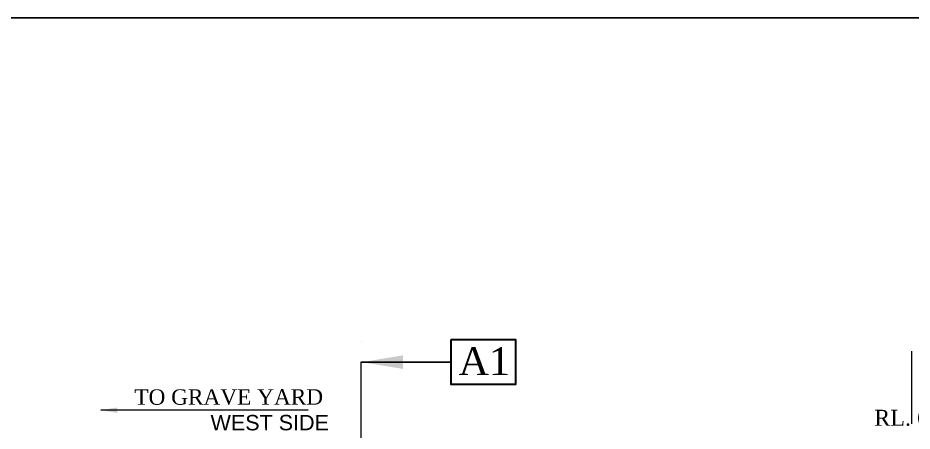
# Model space of a CAD drawing. Header units: millimetres. Extents: x 645430 to 1329725, y -477752 to 44877.
# Drawn here: x 850427 to 882929, y -180772 to -165751 of the extents above; entities that cross this region are included whole.
import ezdxf

# ---------------------------------------------------------------- set-up
doc = ezdxf.new("R2010")
doc.units = ezdxf.units.MM
doc.header["$LTSCALE"] = 250
doc.linetypes.add('ACAD_ISO10W100', pattern=[18, 12, -3, 0, -3])
doc.layers.add('centerline', color=105, linetype='ACAD_ISO10W100', lineweight=15)
doc.layers.add('Dimention', color=7, linetype='Continuous', lineweight=25)
doc.layers.add('Text', color=7, linetype='Continuous')
doc.layers.add('TXT', color=7, linetype='Continuous')
doc.styles.get("Standard").update_dxf_attribs({"font": 'times.ttf'})
doc.styles.add('TNR', font='times.ttf')
doc.dimstyles.get("Standard").update_dxf_attribs({"dimtxt": 0.5, "dimasz": 0.18, "dimexe": 0.18, "dimexo": 0.0625, "dimgap": 0.09, "dimtad": 0, "dimtih": 1, "dimtoh": 1, "dimdec": 4, "dimzin": 0, "dimdsep": 46, "dimtxsty": 'Standard', "dimcen": 0.09, "dimadec": 0, "dimazin": 0, "dimtfac": 1, "dimtdec": 4, "dimtofl": 0, "dimtmove": 0, "dimatfit": 3, "dimfxl": 1, "dimtolj": 1, "dimtzin": 0, "dimarcsym": 0})

msp = doc.modelspace()

# ---------------------------------------------------------------- linework, layer by layer
at = {"ltscale": 5}
msp.add_lwpolyline([(815976, -268069.1), (981956.8, -268069.1), (981956.8, -165750.5), (815976, -165750.5)], close=True, dxfattribs=at)
at = {"color": 5, "lineweight": 30, "elevation": 0}
msp.add_lwpolyline([(866179.9, -177445), (868507.6, -177445), (868507.6, -179082.8), (866179.9, -179082.8)], close=True, dxfattribs=at)
at = {"layer": 'centerline'}
for p, q in [((862908.2, -185753.9), (862908.1, -177442)), ((882923, -185003.1), (882922.4, -177864.6))]:
    msp.add_line(p, q, dxfattribs=at)

# ---------------------------------------------------------------- texts
at = {"layer": 'Text'}
msp.add_text('RL. 6.216m ', height=580, dxfattribs=at).set_placement((881550.7, -180576.3))
at = {"layer": 'Text', "ltscale": 10, "insert": (861731.5, -179247.4), "char_height": 560, "attachment_point": 3, "rotation": 0.05525}
msp.add_mtext_dynamic_manual_height_columns('TO GRAVE YARD {\\fArial|b0|i0|c0|p34; WEST SIDE}', width=8473.361, gutter_width=625, heights=[0], dxfattribs=at)
at = {"layer": 'TXT', "style": 'TNR'}
msp.add_text('A1', height=1012.5, dxfattribs=at).set_placement((866446.3, -178736.4, 50.9))

# ---------------------------------------------------------------- leaders
at = {"layer": 'Dimention'}
for points, override in [([(862921.2, -178263.9), (866179.9, -178263.9)], {"dimasz": 1500, "dimgap": 0.09, "dimtad": 0, "dimfxl": 65, "dimfxlon": 1}), ([(862921.2, -178263.9), (865701.1, -178263.9)], {"dimasz": 1500, "dimgap": 0.09, "dimtad": 0, "dimfxl": 65, "dimfxlon": 1}), ([(853443, -180011.2), (860982.2, -180003.9)], {"dimasz": 600, "dimfxl": 65, "dimfxlon": 1})]:
    msp.add_leader(points, dimstyle='Standard', override=override, dxfattribs=at)

doc.saveas('drawing.dxf')
